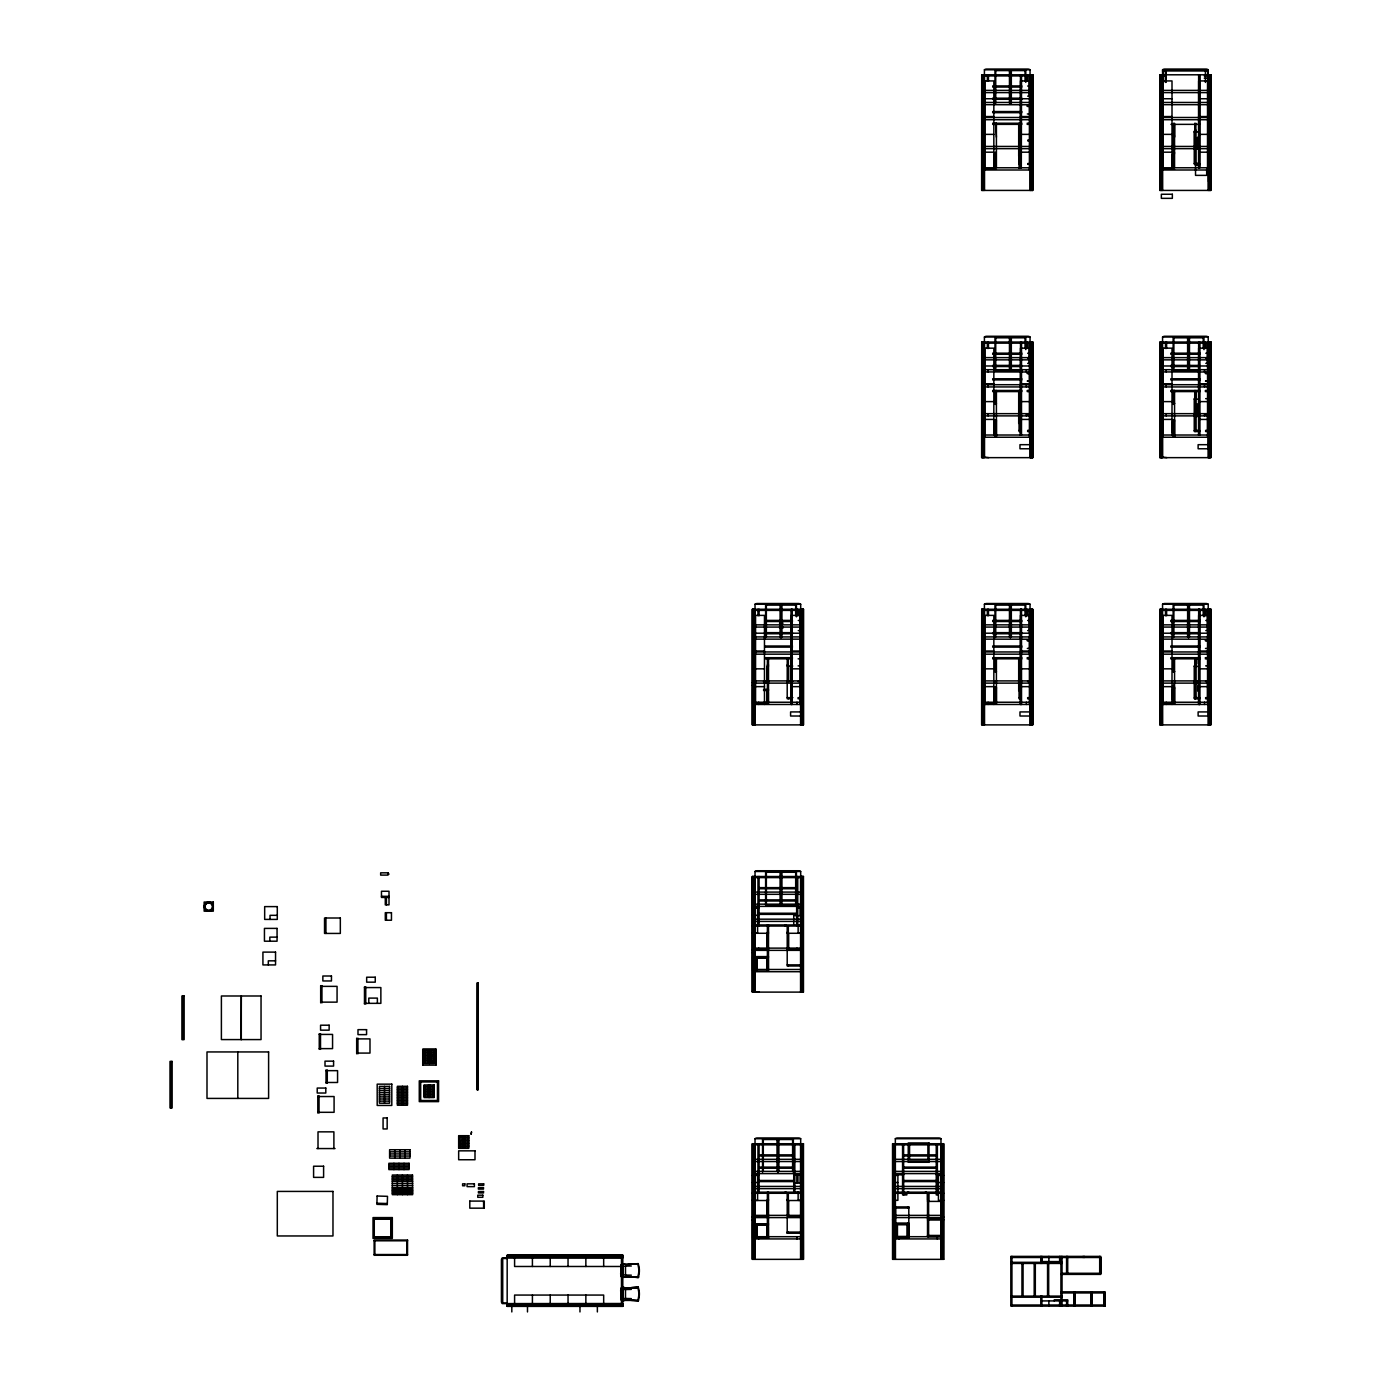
<?xml version="1.0" encoding="UTF-8"?>
<svg xmlns="http://www.w3.org/2000/svg" width="1381" height="1381" viewBox="0 0 1381 1381"><rect width="100%" height="100%" fill="white"/><g stroke="black" fill="none" stroke-linecap="round" stroke-linejoin="round"><path stroke-width="1.5" d="M484.006 1207.84L483.626 1206.718M483.626 1201.643L483.626 1202.523M484.282 1208.168L484.282 1201.09M622.33 1296.897L620.898 1297.795L620.898 1290.147L622.33 1290.821L621.864 1297.795M625.489 1298.468L625.489 1289.008M625.489 1275.043L625.489 1266.135M753.836 969.842L752.714 970.964L752.714 956.601L768.509 956.601M755.562 704.465L755.562 615.391L764.47 615.391L764.47 704.465M801.895 1233.216L787.205 1233.216L787.205 1232.094L801.895 1232.094M788.327 1200.521L787.205 1199.399L787.205 1200.521L800.945 1200.521M788.327 933.28L787.205 932.175L787.205 933.28L800.945 933.28M788.327 666.056L787.205 664.934L787.205 666.056L792.711 666.056M800.013 704.465L800.013 615.391M801.895 877.608L801.895 876.503L801.895 992.11M803 876.503L803 877.608L752.714 877.608M803 610.385L803 609.263M803.103 992.11L803.103 876.503M803.19 1143.727L803.379 1259.351M907.697 1238.187L907.697 1223.065L907.697 1237.083M893.006 1143.727L893.006 1238.187L908.802 1238.187L908.802 1223.065L893.006 1223.065M893.006 1206.925L908.802 1206.925L908.802 1208.03L893.006 1208.03M940.254 1236.565L927.514 1236.565L927.514 1235.443L941.238 1235.443M928.619 1235.443L928.619 1236.565L928.619 1193.288L928.619 1200.296L927.514 1200.296L927.514 1193.288L927.514 1236.565M941.721 1259.351L941.721 1143.727L941.79 1259.351M982.081 702.618L982.081 703.723L996.409 703.723L996.409 687.03L995.304 687.03L995.304 703.723L995.304 686.996M982.081 435.378L983.203 436.5L983.203 435.378M984.929 704.465L984.929 615.391L993.837 615.391L993.837 704.465M984.929 437.242L984.929 348.167L993.837 348.167L993.837 435.257M984.929 170.001L984.929 80.927L993.837 80.927L993.837 168.033M995.304 419.807L995.304 436.5L995.304 419.755L996.409 419.807L996.409 436.5L996.409 390.478M995.304 404.391L996.409 403.287L995.304 404.391L995.304 390.478M996.409 124.359L996.409 123.237L996.409 167.222M1011.928 1297.208L1011.928 1296.103M1020.49 435.257L1020.49 348.167L1030.796 348.202M1020.49 168.033L1020.49 80.927L1029.397 80.927L1029.397 170.001M1029.397 704.465L1029.397 615.391M1029.397 437.242L1029.397 348.167M1032.574 74.798L1032.47 190.423L1032.746 74.798M1032.384 640.352L1032.384 639.23M1032.384 610.385L1032.384 609.263L1032.436 724.887L1032.608 609.263L1032.47 724.887M1032.574 342.039L1032.47 457.646L1032.384 342.039M1032.384 164.287L1032.384 124.359M1032.384 105.888L1032.384 104.766M1032.384 75.92L1032.384 74.798L1032.384 190.423M1066.581 1273.282L1066.581 1256.382M1067.703 1273.282L1067.703 1256.382M1074.125 1305.01L1074.125 1292.944M1075.229 1305.01L1075.229 1292.944M1090.766 1305.01L1090.766 1292.944M1091.888 1305.01L1091.888 1292.944M1099.69 1273.282L1099.69 1256.382M1104.075 1292.944L1104.075 1306.115L1104.075 1291.839M1060.919 1274.387L1100.812 1274.387L1100.812 1256.382L1010.823 1256.382L1010.823 1306.115L1105.197 1306.115L1105.197 1292.944L1060.919 1292.944M1173.453 684.89L1173.453 703.723L1173.453 687.03L1174.558 687.03L1174.558 703.723L1160.247 703.723L1160.247 702.618M1161.352 435.378L1160.247 436.5L1160.247 435.378M1160.247 153.688L1161.352 152.566M1160.247 137.168L1160.247 124.359M1163.095 704.465L1163.095 615.391L1172.003 615.391L1172.003 704.465M1163.095 437.242L1163.095 348.167L1172.003 348.167L1172.003 435.257M1163.095 170.001L1163.095 80.927L1172.003 80.927L1172.003 168.033M1173.453 419.807L1173.453 436.5L1173.453 419.755L1174.558 419.807L1174.558 436.5L1174.558 390.478L1174.558 391.583M1173.453 404.391L1174.558 403.287L1173.453 404.391L1173.453 390.478L1173.453 391.583M1174.558 124.359L1174.558 137.168L1173.453 137.168M1199.726 698.751L1194.738 698.751L1194.738 697.647L1199.726 697.647M1194.755 657.701L1194.738 664.934L1195.86 664.934L1195.86 658.823M1199.726 431.528L1194.738 431.528L1194.738 430.406L1199.726 430.406M1194.755 390.478L1194.738 397.711L1195.86 397.711L1195.86 391.583M1195.86 697.647L1195.86 698.751L1195.877 657.701M1195.86 430.406L1195.86 431.528L1195.877 390.478M1198.639 435.257L1198.639 348.167L1208.962 348.202M1198.639 168.033L1198.639 80.927L1208.22 80.927L1208.22 170.001M1199.347 168.033L1199.347 80.927M1207.546 704.465L1207.546 615.391M1207.546 437.242L1207.546 348.167M1207.529 170.001L1207.529 80.927M1209.428 343.144L1209.428 342.039L1209.428 457.646M1210.602 457.646L1210.723 342.039M1210.602 190.423L1210.723 74.798M1210.602 724.887L1210.723 609.263M1210.533 342.039L1210.533 343.144L1160.247 343.144M1210.533 164.719L1210.533 163.597M1210.533 105.888L1210.533 104.766M1210.533 75.92L1210.533 74.798M627.147 1276.372A68.36 18.885 3.4 0 0 632.36 1277.08L638.333 1277.425L639.006 1274.577A21.716 21.716 0 0 0 639.006 1266.601L638.108 1263.615L627.164 1264.668A68.36 18.902 -3.4 0 1 632.36 1264.098L638.333 1263.77L638.246 1266.032A18.177 17.763 -90 0 1 638.246 1275.146L638.108 1277.563L627.164 1276.51M620.794 1266.601L620.984 1264.633L622.779 1264.098L627.785 1264.806M620.794 1290.009L620.984 1288.041L622.779 1287.506L627.785 1288.214M627.785 1276.372L622.779 1277.08L620.984 1276.545L620.794 1274.577M627.785 1299.78L622.779 1300.505L620.984 1299.97L620.794 1297.985M430.509 1053.358C428.231 1054.29 428.093 1051.165 430.509 1051.58M430.475 1054.652L428.3 1054.652L428.852 1056.724M430.509 1058.088L428.3 1058.174L430.475 1057.794M430.509 1059.659L428.3 1059.745L430.527 1059.745L429.957 1057.622L430.337 1059.883M462.721 1137.806L463.17 1136.114L462.79 1138.445L464.827 1138.255L462.618 1138.168M462.618 1141.12L464.827 1141.414L462.6 1141.414M462.6 1139.653L464.827 1139.463L462.652 1139.826M462.618 1145.867L462.79 1147.904L462.79 1145.591L464.827 1146.144L462.6 1146.144M462.6 1144.383L463.17 1142.432L462.652 1144.573L464.655 1144.745L464.655 1142.432L464.827 1144.469L462.652 1144.573M621.45 1297.795L621.45 1290.147M621.45 1274.439L621.45 1266.791M621.864 1274.439L622.02 1266.791L620.898 1266.791L620.898 1274.439L622.33 1273.765L620.57 1273.765M430.475 1055.015L428.473 1054.463L428.559 1056.776M430.475 1056.603C426.867 1058.692 431.96 1053.185 430.337 1056.724M430.147 1063.094L429.957 1060.781L430.251 1063.077M428.162 1088.573L428.162 1090.835L430.199 1090.662L427.972 1090.662L428.438 1088.539M462.652 1142.622L464.827 1142.985L462.6 1142.985M754.647 696.059L754.647 697.112M984.014 167.187L984.014 168.223M754.527 963.437L755.355 964.525L755.027 963.282M430.406 1051.942L428.3 1051.493L428.662 1053.617M430.406 1061.402L428.3 1060.953L430.509 1061.04M430.406 1062.99L428.3 1062.541L430.527 1062.541M428.162 1085.414L428.524 1087.693L428.438 1085.38M429.646 1085.414L429.646 1087.693L430.095 1085.466M429.646 1088.573L429.646 1090.835L430.009 1088.573M984.014 434.048L984.014 435.084M984.014 701.272L984.014 702.325M638.108 1277.563L637.452 1276.735M627.164 1288.093L638.108 1287.04L639.006 1290.027A21.716 21.716 0 0 1 639.006 1297.985L638.333 1300.833L632.36 1300.488A68.36 18.885 3.4 0 1 627.147 1299.78L638.488 1300.643L637.452 1300.16M428.162 1091.732L428.162 1093.994L428.524 1091.732M429.646 1091.732L430.009 1093.994L430.009 1091.68M755.442 1231.524C753.819 1228.883 756.218 1233.596 755.165 1230.298M638.108 1300.971L638.246 1298.572A18.177 17.763 -90 0 0 638.246 1289.44L638.333 1287.178L632.36 1287.524A68.36 18.902 -3.4 0 0 627.147 1288.214M637.452 1264.444L638.108 1263.615M637.452 1287.852L638.108 1287.04M623.97 1263.805L622.624 1263.96L622.52 1266.032A17.47 5.904 -90 0 0 622.52 1275.146L622.624 1277.235L623.97 1277.373M623.97 1287.23L622.624 1287.368L622.52 1289.44A17.47 5.904 -90 0 0 622.52 1298.572L622.624 1300.643L623.97 1300.781M428.662 1063.094L428.852 1060.781L428.473 1063.094M626.939 1265.22L629.218 1265.082M626.939 1288.628L629.218 1288.49M631.341 1265.997L624.644 1266.135M631.341 1289.405L624.644 1289.543M634.5 1287.783L638.126 1287.765L624.16 1287.765M984.411 74.798L984.411 69.792L1030.053 69.792L1029.933 190.423M1162.56 69.844L1208.22 69.792L1208.082 190.423M995.736 70.586L1009.459 70.586M1011.324 70.586L1025.047 70.586M1162.56 70.949L1208.22 70.949M981.632 74.798L1032.85 74.798L1032.85 190.423L981.632 190.423L981.718 74.798M983.203 75.92L1031.262 75.92M1161.352 75.92L1166.185 75.92M1204.267 75.92L1209.428 75.92M1207.943 77.112L1208.996 77.112M1207.943 77.353L1208.996 77.353M1204.267 78.199L1207.943 78.199L1207.943 75.92M1026.066 80.978L1030.796 80.978M992.628 85.933L1021.836 85.933M1027.637 86.036L1030.796 86.036M992.628 87.055L1021.836 87.055M1030.122 90.386L984.342 90.386L984.342 92.613L1030.122 92.613M1208.289 90.386L1162.491 90.386L1162.491 92.613L1208.289 92.613M1027.637 96.135L1030.796 96.135M992.628 98.189L1021.836 98.189M984.929 98.742L993.837 98.742M1020.49 98.742L1029.397 98.742M1163.095 98.742L1172.003 98.742M1198.639 98.742L1208.22 98.742M992.628 99.294L1021.836 99.294M1030.122 102.453L984.342 102.453L984.342 104.68L1031.262 104.766M1208.289 102.453L1162.491 102.453L1162.491 104.68L1208.289 104.68M1027.136 105.888L1031.262 105.888M1027.326 106.423L1030.692 106.423M992.628 111.55L1021.836 111.55M992.628 112.655L1021.836 112.655M1027.326 113.967L1030.692 113.967M984.929 116.556L993.837 116.556M1020.49 116.556L1029.397 116.556M1163.095 116.556L1172.003 116.556M1198.639 116.556L1208.22 116.556M1030.122 117.489L984.342 117.489L984.342 119.715L1030.122 119.715M1208.289 117.489L1162.491 117.489L1162.491 119.715L1208.289 119.715M992.628 123.237L1021.836 123.237M1027.136 123.237L1031.262 123.237M992.628 124.359L1021.836 124.359M1027.136 124.359L1031.262 124.359M1170.933 124.359L1199.865 124.359M1018.695 125.585L1019.938 125.585M1194.738 130.107L1195.86 130.107M1194.738 131.212L1195.86 131.23M1194.151 131.955L1199.191 131.955M984.929 134.371L993.837 134.371M1020.49 134.371L1029.397 134.371M1163.095 134.371L1172.003 134.371M1198.639 134.371L1208.22 134.371M1173.453 136.046L1174.558 136.046M996.409 137.168L995.666 124.359M1018.695 139.774L1019.938 139.774M1027.688 140.137L1031.642 140.137M1027.688 140.879L1031.642 140.879M1018.695 141.259L1019.938 141.259M1030.122 146.438L984.342 146.438L984.342 148.665L1030.122 148.665M1208.289 146.438L1162.491 146.438L1162.491 148.665L1208.289 148.665M981.632 148.112L983.479 148.112M1159.781 148.112L1161.628 148.112M1194.738 149.027L1199.726 149.027M1194.254 149.217L1199.519 149.217M981.632 150.892L983.565 150.892M1159.781 150.892L1161.732 150.892M984.929 152.186L993.837 152.186M1020.49 152.186L1029.397 152.186M1163.095 152.186L1172.003 152.186M1198.639 152.186L1208.22 152.186M1174.558 152.566L1173.453 152.566L1173.453 167.17L1173.453 123.237M1173.453 153.688L1174.558 153.688M1018.695 155.449L1019.938 155.449M1194.254 163.424L1199.519 163.424M1027.688 163.545L1031.642 163.545M1194.738 163.597L1199.726 163.597M1019.057 164.287L1019.799 124.359M1027.688 164.287L1031.642 164.287M1199.726 164.719L1194.738 164.719L1194.755 123.237M1199.26 165.357L1195.532 165.357L1195.532 175.37L1206.683 175.37L1206.683 169.362M1030.122 167.774L984.342 167.774L984.342 170.001L1030.122 170.001M1208.289 167.774L1162.491 167.774L1162.491 170.001L1208.289 170.001M982.081 169.259L996.409 169.259M1174.558 169.259L1160.247 169.259L1160.247 74.798L1160.144 190.423M1030.882 181.688L1030.399 74.798M984.411 342.039L984.411 337.016L1030.053 337.016L1029.933 457.646M1162.681 457.646L1162.56 337.016L1208.22 337.016L1208.082 457.646M995.736 337.81L1009.459 337.81M1011.324 337.81L1025.047 337.81M1173.885 337.81L1187.625 337.81M1189.473 337.81L1203.214 337.81M981.632 342.039L1032.85 342.039L1032.85 457.646L981.632 457.646L981.718 342.039M982.081 343.144L1032.384 343.144M992.628 353.173L1021.836 353.173M1027.637 353.26L1030.796 353.26M1170.777 353.173L1200.003 353.173M1205.803 353.26L1208.962 353.26M992.628 354.278L1021.836 354.278M1170.777 354.278L1200.003 354.278M1030.122 357.627L984.342 357.627L984.342 359.854L1030.122 359.854M1208.289 357.627L1162.491 357.627L1162.491 359.854L1208.289 359.854M1027.637 358.318L1030.796 358.318M1205.803 358.318L1208.962 358.318M1027.637 363.376L1030.796 363.376M1205.803 363.376L1208.962 363.376M992.628 365.413L1021.836 365.413M1170.777 365.413L1200.003 365.413M984.929 365.982L993.837 365.982M1020.49 365.982L1029.397 365.982M1163.095 365.982L1172.003 365.982M1198.639 365.982L1207.546 365.982M992.628 366.535L1021.836 366.535M1170.777 366.535L1200.003 366.535M1030.122 369.694L984.342 369.694L984.342 371.921L1031.262 372.007M1208.289 369.694L1162.491 369.694L1162.491 371.921L1209.428 372.007M1021.992 370.471L1010.581 370.471L1010.581 337.068M1200.141 370.471L1188.73 370.471L1188.73 337.068M1027.136 373.112L1031.262 373.112M1205.285 373.112L1209.428 373.112M1027.326 373.647L1031.055 373.768M1205.475 373.647L1209.221 373.768M992.628 378.774L1021.836 378.774M1170.777 378.774L1200.003 378.774M992.628 379.896L1021.836 379.896M1170.777 379.896L1200.003 379.896M1027.499 380.828L1031.055 380.828M1205.648 380.828L1209.221 380.828M1027.326 381.191L1030.692 381.191M1205.475 381.191L1208.858 381.191M984.929 383.797L993.837 383.797M1020.49 383.797L1029.397 383.797M1163.095 383.797L1172.003 383.797M1198.639 383.797L1207.546 383.797M1030.122 384.712L984.342 384.712L984.342 386.939L1030.122 386.939M1208.289 384.712L1162.491 384.712L1162.491 386.939L1208.289 386.939M992.628 390.478L1021.836 390.478M1027.136 390.478L1031.262 390.478M1170.777 390.478L1200.02 390.478M1205.285 390.478L1209.428 390.478M992.628 391.583L1021.836 391.583M1027.136 391.583L1031.262 391.583M1170.777 391.583L1200.02 391.583M1205.285 391.583L1209.428 391.583M1018.695 392.808L1019.938 392.808M1194.738 398.816L1195.86 398.816M1205.648 398.643L1209.221 398.643M1194.254 399.195L1199.278 399.195M984.929 401.612L993.837 401.612M1020.49 401.612L1029.397 401.612M1163.095 401.612L1172.003 401.612M1198.639 401.612L1207.546 401.612M1018.695 406.998L1019.938 406.998M1018.695 408.483L1019.938 408.483M1030.122 413.661L984.342 413.661L984.342 415.888L1030.122 415.888M1208.289 413.661L1162.491 413.661L1162.491 415.888L1208.289 415.888M1027.568 414.265L1031.262 414.265M1194.738 414.265L1199.726 414.265M1205.544 414.265L1209.428 414.265M1194.254 414.973L1195.497 414.973M981.632 415.336L983.479 415.336M1027.568 415.37L1031.262 415.37M1159.781 415.336L1161.628 415.336M1194.738 415.37L1199.726 415.37M1205.544 415.37L1209.428 415.37M1194.254 416.458L1199.519 416.458M981.632 418.115L983.565 418.115M1159.781 418.115L1161.732 418.115M984.929 419.427L993.837 419.427M1020.49 419.427L1029.397 419.427M1163.095 419.427L1172.003 419.427M1198.639 419.427L1207.546 419.427M995.304 420.912L996.409 420.912M1173.453 420.912L1174.558 420.912M1018.695 422.69L1019.938 422.69M1019.057 430.406L1020.179 430.406M1027.568 430.406L1031.262 430.406M1205.544 430.406L1209.428 430.406M1194.254 430.648L1199.519 430.648M1027.568 431.528L1031.262 431.528M1205.544 431.528L1209.428 431.528M1030.122 435.015L984.342 435.015L984.342 437.242L1030.122 437.242M1208.289 435.015L1162.491 435.015L1162.491 437.242L1208.289 437.242M995.304 435.378L996.409 435.378M1173.453 435.378L1174.558 435.378M1030.951 444.682L1019.972 444.682L1019.972 448.773L1030.951 448.773M1209.1 444.682L1198.121 444.682L1198.121 448.773L1209.1 448.773M981.632 456.904L988.675 457.646M1159.781 456.904L1166.824 457.646M755.027 609.263L755.027 604.257L800.687 604.257L800.687 609.263M984.411 609.263L984.411 604.257L1030.053 604.257L1029.933 724.887M1162.681 724.887L1162.56 604.257L1208.22 604.257L1208.082 724.887M766.351 605.051L780.092 605.051M781.939 605.051L795.68 605.051M995.736 605.051L1009.459 605.051M1011.324 605.051L1025.047 605.051M1173.885 605.051L1187.625 605.051M1189.473 605.051L1203.214 605.051M981.632 609.263L1032.85 609.263L1032.85 724.887L981.632 724.887L981.718 609.263M752.714 610.385L801.895 610.385M983.203 610.385L1031.262 610.385M1161.352 610.385L1209.428 610.385M801.429 615.443L791.106 615.391L791.106 704.465L791.33 609.263M1030.796 615.443L1020.49 615.391L1020.49 704.465L1020.524 609.263M1208.962 615.443L1198.639 615.391L1198.639 704.465L1198.673 609.263M765.333 620.397L792.47 620.397M992.628 620.397L1021.836 620.397M1170.777 620.397L1200.003 620.397M798.27 620.483L801.429 620.483M1027.637 620.483L1030.796 620.483M1205.803 620.483L1208.962 620.483M765.333 621.519L792.47 621.519M992.628 621.519L1021.836 621.519M1170.777 621.519L1200.003 621.519M779.54 621.882L782.906 621.882M779.54 623.452L782.906 623.452M1030.122 624.851L984.342 624.851L984.342 627.078L1030.122 627.078M1208.289 624.851L1162.491 624.851L1162.491 627.078L1208.289 627.078M779.54 626.611L782.906 626.611M779.54 628.182L782.906 628.182M798.27 630.599L801.429 630.599M1027.637 630.599L1030.796 630.599M1205.803 630.599L1208.962 630.599M765.333 632.653L792.47 632.653M992.628 632.653L1021.836 632.653M1170.777 632.653L1200.003 632.653M755.562 633.206L764.47 633.206M791.106 633.206L800.013 633.206M984.929 633.206L993.837 633.206M1020.49 633.206L1029.397 633.206M1163.095 633.206L1172.003 633.206M1198.639 633.206L1207.546 633.206M765.333 633.758L792.47 633.758M992.628 633.758L1021.836 633.758M1170.777 633.758L1200.003 633.758M1030.122 636.917L984.342 636.917L984.342 639.144L1031.262 639.23M1208.289 636.917L1162.491 636.917L1162.491 639.144L1209.428 639.23M752.714 639.23L753.836 639.23M752.714 640.352L753.836 640.352M1027.136 640.352L1031.262 640.352M1205.285 640.352L1209.428 640.352M1027.326 640.888L1030.692 640.888M1205.475 640.888L1208.858 640.888M765.333 646.015L792.47 646.015M992.628 646.015L1021.836 646.015M1170.777 646.015L1200.003 646.015M765.333 647.119L792.47 647.119M992.628 647.119L1021.836 647.119M1170.777 647.119L1200.003 647.119M1027.326 648.431L1030.692 648.431M1205.475 648.431L1208.858 648.431M755.562 651.021L764.47 651.021M791.106 651.021L800.013 651.021M984.929 651.021L993.837 651.021M1020.49 651.021L1029.397 651.021M1163.095 651.021L1172.003 651.021M1198.639 651.021L1207.546 651.021M1030.122 651.953L984.342 651.953L984.342 654.18L1030.122 654.18M1208.289 651.953L1162.491 651.953L1162.491 654.18L1208.289 654.18M752.714 657.701L753.836 657.701M765.333 657.701L792.487 657.701M992.628 657.701L1021.836 657.701M1027.136 657.701L1031.262 657.701M1170.777 657.701L1200.02 657.701M1205.285 657.701L1209.428 657.701M752.714 658.823L753.836 658.823M765.333 658.823L792.487 658.823M798.132 658.823L801.895 658.823M992.628 658.823L1021.836 658.823M1027.136 658.823L1031.262 658.823M1170.777 658.823L1200.003 658.823M1205.285 658.823L1209.428 658.823M1018.695 660.049L1019.938 660.049M767.387 664.934L768.509 664.934M752.714 665.038L753.836 665.038M768.509 666.056L767.111 666.056L767.111 681.489M798.132 665.866L801.688 665.866M1194.738 666.056L1195.86 666.056M1205.648 665.866L1209.221 665.866M1194.254 666.419L1199.278 666.419M755.562 668.836L764.47 668.836M791.106 668.836L800.013 668.836M984.929 668.836L993.837 668.836M1020.49 668.836L1029.397 668.836M1163.095 668.836L1172.003 668.836M1198.639 668.836L1207.546 668.836M1018.695 674.239L1019.938 674.239M1018.695 675.723L1019.938 675.723M1030.122 680.902L984.342 680.902L984.342 683.129L1030.122 683.129M1208.289 680.902L1162.491 680.902L1162.491 683.129L1208.289 683.129M763.52 681.489L768.509 681.489M792.711 681.489L787.205 681.489L787.239 657.701M798.011 681.489L801.895 681.489M1027.568 681.489L1031.262 681.489M1194.738 681.489L1199.726 681.489M1205.544 681.489L1209.428 681.489M752.248 682.577L754.112 682.577M981.632 682.577L983.479 682.577M1159.781 682.577L1161.628 682.577M1194.254 683.681L1199.519 683.681M752.248 685.356L754.199 685.356M981.632 685.356L983.565 685.356M1159.781 685.356L1161.732 685.356M755.562 686.65L764.47 686.65M791.106 686.65L800.013 686.65M984.929 686.65L993.837 686.65M1020.49 686.65L1029.397 686.65M1163.095 686.65L1172.003 686.65M1198.639 686.65L1207.546 686.65M995.304 688.152L996.409 688.152M1173.453 688.152L1174.558 688.152M753.836 689.378L752.714 689.378L752.714 703.723L768.509 703.723L768.509 657.701M763.52 689.378L768.509 689.378M1018.695 689.913L1019.938 689.913M763.779 690.137L767.387 690.137M752.714 690.483L753.836 690.483M763.52 690.483L768.509 690.483M787.205 697.647L792.867 697.647M798.011 697.647L801.895 697.647M1019.057 697.647L1020.179 697.647M1027.568 697.647L1031.262 697.647M1205.544 697.647L1209.428 697.647M1194.254 697.888L1199.519 697.888M792.211 698.751L787.205 698.751L787.205 682.611M798.011 698.751L801.895 698.751M1027.568 698.751L1031.262 698.751M1205.544 698.751L1209.428 698.751M1030.122 702.239L984.342 702.239L984.342 704.465L1030.122 704.465M1208.289 702.239L1162.491 702.239L1162.491 704.465L1208.289 704.465M752.714 702.618L753.836 702.618M763.52 702.618L768.509 702.618M995.304 702.618L996.409 702.618M1173.453 702.618L1174.558 702.618M763.779 703.033L767.387 703.033M801.584 711.923L790.588 711.923L790.588 716.014L801.584 716.014M1030.951 711.923L1019.972 711.923L1019.972 716.014L1030.951 716.014M1209.1 711.923L1198.121 711.923L1198.121 716.014L1209.1 716.014M755.027 876.503L755.027 871.48L800.687 871.48L800.687 876.503M766.351 872.274L780.092 872.274M781.939 872.274L795.68 872.274M388.026 874.035L389.079 874.035L388.026 874.259M759.084 887.638L796.647 887.638M759.084 888.743L796.647 888.743M381.467 896.321L389.01 896.321M389.01 897.443L381.467 897.443L381.467 891.263L389.01 891.263L389.01 904.866L385.299 904.866L385.299 897.443M759.084 899.877L796.647 899.877M759.084 900.999L796.647 900.999M752.714 906.471L759.084 906.471M796.647 906.471L801.895 906.471M752.714 907.576L759.084 907.576M796.647 907.576L801.895 907.576M752.248 908.232L757.599 908.232L757.599 933.107L752.248 933.107M796.837 908.111L801.688 908.232M759.084 913.238L796.647 913.238M759.084 914.36L796.647 914.36M752.248 915.292L757.599 915.292M277.288 915.327L270.037 915.327L270.037 919.418M801.153 915.655L793.73 915.655L793.73 924.942M753.836 924.942L801.895 924.942M752.248 926.047L801.895 926.047M752.714 932.261L753.836 932.261M767.387 932.175L768.509 932.175M801.688 933.107L798.132 933.107L798.132 926.047M754.768 933.28L768.509 933.28M277.063 937.129L269.83 937.129L269.83 941.203M753.836 948.73L768.509 948.73M787.205 948.73L801.895 948.73M752.248 949.8L754.112 949.8M753.836 949.835L768.509 949.835M787.205 949.835L801.895 949.835M752.248 952.579L754.199 952.579M767.387 957.361L756.529 957.361L756.529 970.256M752.714 957.723L768.509 957.723M275.544 960.831L268.311 960.831L268.311 964.922M787.205 964.87L801.895 964.87M801.895 965.992L787.205 965.992L787.205 926.047M752.714 969.842L768.509 969.842M320.685 986.362L337.068 986.362L337.068 1002.14L320.685 1002.14M364.48 987.57L380.863 987.57L380.863 1003.348L364.48 1003.348M752.248 991.368L759.308 992.11M319.253 1034.421L332.562 1034.421L332.562 1048.628L319.253 1048.628M356.678 1038.892L369.987 1038.892L369.987 1053.082L356.678 1053.082M424.347 1052.46L434.463 1052.46M430.475 1053.064L428.559 1053.617M424.347 1054.048L434.463 1054.048M424.347 1055.619L434.463 1055.619M424.347 1057.19L434.463 1057.19M424.347 1058.778L434.463 1058.778M424.347 1060.349L434.463 1060.349M424.347 1061.937L434.463 1061.937M326.02 1070.655L337.568 1070.655L337.568 1082.48L326.02 1082.48M424.019 1086.519L434.135 1086.519M397.365 1087.883L407.481 1087.883M424.019 1088.107L434.135 1088.107M379.412 1088.487L389.58 1088.487M397.365 1089.454L407.481 1089.454M424.019 1089.678L434.135 1089.678M379.412 1090.576L389.58 1090.576M397.365 1091.042L407.481 1091.042M424.019 1091.266L434.135 1091.266M379.412 1092.682L389.58 1092.682M397.365 1092.613L407.481 1092.613M424.019 1092.837L434.135 1092.837M397.365 1094.184L407.481 1094.184M424.019 1094.408L434.135 1094.408M379.412 1094.788L389.58 1094.788M397.365 1095.772L407.481 1095.772M424.019 1095.996L434.135 1095.996M317.803 1096.531L334.081 1096.531L334.081 1112.309L317.803 1112.309M379.412 1096.894L389.58 1096.894M397.365 1097.343L407.481 1097.343M379.412 1099L389.58 1099M397.365 1098.931L407.481 1098.931M397.365 1100.502L407.481 1100.502M379.412 1101.106L389.58 1101.106M397.365 1102.073L407.481 1102.073M397.365 1103.661L407.481 1103.661M462.6 1136.304L464.827 1136.667L462.6 1136.667M458.665 1137.271L468.78 1137.271M755.027 1143.727L755.027 1138.721L800.687 1138.721L800.687 1143.727M895.458 1259.351L895.337 1138.721L940.979 1138.721L940.858 1259.351M458.665 1138.859L468.78 1138.859M763.296 1139.515L777.02 1139.515M778.884 1139.515L792.608 1139.515M458.665 1140.43L468.78 1140.43M458.665 1142.018L468.78 1142.018M458.665 1143.589L468.78 1143.589M752.714 1144.849L801.895 1144.849M893.006 1144.849L894.128 1144.849M894.767 1144.849L940.582 1144.849M942.187 1144.849L943.309 1144.849M458.665 1145.177L468.78 1145.177M458.665 1146.748L468.78 1146.748M462.6 1147.352L464.655 1147.904L464.655 1145.591L464.793 1147.715L462.721 1147.801M316.853 1148.56L335.048 1148.56M389.615 1151.84L409.95 1151.84M389.615 1153.929L409.95 1153.929M759.084 1154.861L793.73 1154.861M903.588 1154.861L936.249 1154.861M389.615 1156.035L409.95 1156.035M759.084 1155.983L793.73 1155.983M903.588 1155.983L936.249 1155.983M895.268 1159.315L941.048 1159.315L941.048 1161.542L895.268 1161.542M909.337 1161.162L927.894 1161.162M388.855 1164.873L409.087 1164.873M388.855 1166.444L409.087 1166.444M759.084 1167.118L793.73 1167.118M903.588 1167.118L936.249 1167.118M388.855 1168.015L409.087 1168.015M759.084 1168.222L793.73 1168.222M903.588 1168.222L936.249 1168.222M895.268 1171.381L941.048 1171.381L941.048 1173.608L895.268 1173.608M752.714 1173.695L759.084 1173.695M793.73 1173.695L801.895 1173.695M893.006 1173.695L894.128 1173.695M894.767 1173.695L903.675 1173.695M936.249 1173.695L940.582 1173.695M942.187 1173.695L943.309 1173.695M752.714 1174.817L759.084 1174.817M793.73 1174.817L801.895 1174.817M893.006 1174.817L894.128 1174.817M894.767 1174.817L903.675 1174.817M936.249 1174.817L940.582 1174.817M942.187 1174.817L943.309 1174.817M752.248 1175.455L757.599 1175.455L757.599 1200.331L752.248 1200.331M894.336 1175.455L897.892 1175.455L897.892 1200.331L894.336 1200.331M943.758 1175.455L938.424 1175.455L938.424 1200.331L943.758 1200.331M392.308 1176.595L412.522 1176.595M392.308 1178.183L412.522 1178.183M392.308 1179.754L412.522 1179.754M759.084 1180.479L793.73 1180.479M903.588 1180.479L936.249 1180.479M392.308 1181.342L412.643 1181.342M759.084 1181.584L793.73 1181.584M903.588 1181.584L936.249 1181.584M752.248 1182.516L757.599 1182.516M894.336 1182.516L897.892 1182.516M938.424 1182.516L943.758 1182.516M793.73 1182.896L801.153 1182.896M392.308 1183.448L412.643 1183.448M392.308 1185.554L412.643 1185.554M895.268 1186.417L941.048 1186.417L941.048 1188.644L895.268 1188.644M392.308 1187.643L412.643 1187.643M392.308 1189.058L412.643 1189.058M392.308 1190.457L412.643 1190.457M392.308 1191.855L412.643 1191.855M753.836 1192.166L801.895 1192.166M894.767 1192.166L902.57 1192.166M903.588 1192.166L940.582 1192.166M942.187 1192.166L943.309 1192.166M392.308 1193.253L412.643 1193.253M752.248 1193.288L801.895 1193.288M894.336 1193.288L943.758 1193.288M903.675 1193.84L906.834 1193.84L906.834 1194.945L902.57 1194.945L902.57 1143.727M767.387 1199.399L768.509 1199.399M801.688 1200.331L798.132 1200.331L798.132 1192.045M754.768 1200.521L768.509 1200.521M927.514 1201.401L941.238 1201.401M895.268 1215.366L941.048 1215.366L941.048 1217.593L895.268 1217.593M753.836 1215.953L768.509 1215.953M801.895 1215.953L787.205 1215.953L787.205 1193.288M752.248 1217.041L754.112 1217.041M941.911 1217.041L943.758 1217.041M927.514 1217.869L940.254 1217.869M927.514 1218.974L941.1 1218.974M752.248 1219.82L754.199 1219.82M892.54 1219.82L894.491 1219.82M941.911 1219.82L943.758 1219.82M927.514 1220.01L941.238 1220.01M768.509 1223.842L752.714 1223.842L752.714 1238.187L768.509 1238.187L768.509 1192.166M893.006 1224.17L908.802 1224.17M767.387 1224.602L756.529 1224.602L756.529 1237.497L767.387 1237.497M752.714 1224.947L768.509 1224.947M894.128 1227.053L897.339 1227.053M942.187 1235.443L943.309 1235.443M942.187 1236.565L943.309 1236.565M895.268 1236.703L941.048 1236.703L941.048 1238.93L895.268 1238.93M752.714 1237.083L768.509 1237.083M893.006 1237.083L908.802 1237.083M374.13 1240.794L407.533 1240.794M374.13 1254.535L407.533 1254.535M507.172 1255.899L621.485 1255.899L621.485 1305.632M507.172 1256.089L622.796 1256.089M507.172 1256.745L622.796 1256.745M507.172 1257.383L622.796 1257.383M1010.823 1257.504L1100.812 1257.504L1100.812 1273.282L1062.041 1273.282M622.796 1258.039L502.166 1257.953A3.711 3.711 0 0 0 501.424 1260.18L501.424 1301.368A3.711 3.711 0 0 0 502.166 1303.595L622.796 1303.509M507 1258.505L502.719 1258.505L502.719 1303.043L507 1303.043M943.758 1259.351L892.54 1259.351L892.54 1143.727L943.758 1143.727L943.672 1259.351M1041.895 1261.578L1059.624 1261.578L1059.624 1256.382M1010.823 1262.32L1062.041 1262.32M1010.823 1263.442L1062.041 1263.442M624.16 1264.185L638.126 1264.185M621.485 1266.481L514.595 1266.481L514.595 1257.573M624.644 1275.043L631.341 1275.181M620.57 1290.821L622.33 1290.821M1060.919 1291.839L1105.197 1291.839L1105.197 1306.115M1062.041 1296.103L1010.823 1296.103L1010.823 1297.208L1062.041 1297.208M624.644 1298.451L631.341 1298.606M624.16 1300.419L638.126 1300.419M1041.895 1300.919L1067.703 1300.919M507.172 1303.975L621.485 1303.975M507.172 1304.147L622.796 1304.147M507.172 1304.803L622.796 1304.803M1010.823 1305.01L1105.197 1305.01M507.172 1305.459L622.796 1305.459M507.172 1306.012L622.796 1306.012M507.172 1306.098L622.796 1306.098M376.927 1203.231L387.319 1203.524M626.939 1299.383L629.218 1299.521M637.694 1276.493L638.799 1277.045M621.864 1266.791L622.123 1267.689M1210.067 74.798L1210.067 190.423M1210.067 342.039L1210.067 457.646M1210.067 609.263L1210.067 724.887M1209.428 74.798L1209.428 190.423M1209.428 609.263L1209.428 724.887M1208.634 74.798L1208.772 190.423M1208.772 457.646L1208.651 342.039L1208.496 448.929M1208.772 724.887L1208.686 609.263L1208.496 716.152M1208.427 74.798L1208.565 181.688M1207.754 373.888L1207.754 381.191M1207.754 641.112L1207.754 648.431M1207.65 69.844L1207.65 82.428M1207.564 416.458L1207.564 430.648M1207.564 683.681L1207.564 697.888M1207.374 343.144L1207.374 358.318M1207.374 360.009L1207.374 363.376M1207.374 610.385L1207.374 630.599M1205.803 343.144L1205.803 348.202M1205.803 610.385L1205.803 615.443M1205.423 69.844L1205.423 82.428M1205.285 342.039L1205.285 348.495M1205.285 609.263L1205.285 615.736M1204.525 369.694L1204.525 371.921M1204.525 384.712L1204.525 386.939M1204.525 413.661L1204.525 415.888M1204.525 702.239L1204.525 704.465M1204.163 342.039L1204.163 348.495M1204.163 609.263L1204.163 615.736M1203.956 337.068L1203.956 349.6M1203.956 616.824L1203.956 604.308L1188.73 604.308L1188.73 637.711M1203.214 337.068L1203.214 348.444M1203.214 604.308L1203.214 615.684M1199.675 167.895L1199.675 74.798L1199.468 167.895M1199.675 342.039L1199.675 435.119M1199.675 704.465L1199.675 609.263L1199.45 704.465M1199.468 342.039L1199.45 435.119M1199.295 74.798L1199.312 167.895M1199.295 342.039L1199.312 435.119M1199.295 609.263L1199.312 704.465M1198.846 74.798L1198.846 167.895M1198.984 342.039L1198.984 435.119M1198.984 609.263L1198.984 704.465M1198.535 69.844L1184.812 69.844M1198.639 74.798L1198.673 167.895M1198.639 342.039L1198.673 435.119M1197.707 685.805L1197.707 691.052M1197.5 137.254L1197.5 147.732M1197.5 409.725L1197.5 414.973M1197.137 403.735L1197.137 408.707M1196.706 658.823L1196.706 663.778M1195.877 123.237L1195.86 164.719M1195.411 131.212L1195.411 147.732M1195.497 148.475L1195.497 164.166M1195.497 398.453L1195.497 431.39M1195.497 665.677L1195.497 682.197M1195.497 682.939L1195.497 698.631M1194.738 391.583L1194.738 431.528M1194.738 658.823L1194.738 698.751M1194.254 148.475L1194.254 164.166M1194.254 398.453L1194.254 431.39M1194.254 665.677L1194.254 682.197M1194.254 682.939L1194.254 698.631M1194.151 131.212L1194.151 147.732M1189.473 337.068L1189.473 370.471M1189.473 604.308L1189.473 636.969M1188.368 337.068L1188.368 370.471L1173.142 370.471L1173.142 337.068M1188.368 637.711L1188.368 604.308L1173.142 604.308L1173.142 637.711M1187.625 337.068L1187.625 370.471M1187.625 604.308L1187.625 636.969M1182.947 69.844L1169.224 69.844M1174.558 123.237L1174.558 167.17M1174.558 657.701L1174.558 703.723M1173.885 337.068L1173.885 370.471M1173.885 604.308L1173.885 636.969M1173.453 657.701L1173.453 672.34M1173.108 420.722L1173.108 433.617M1173.108 687.945L1173.108 700.84M1172.745 153.861L1172.745 166.756M1172.504 421.326L1172.504 433.013M1172.504 688.549L1172.504 700.236M1172.141 154.465L1172.141 166.152M1166.6 342.039L1166.6 348.495M1166.6 609.263L1166.6 615.736M1166.185 69.792L1166.185 82.377M1166.255 369.694L1166.255 371.921M1166.255 384.712L1166.255 386.939M1166.255 413.661L1166.255 415.888M1166.255 702.239L1166.255 704.465M1165.495 342.039L1165.495 348.495M1165.495 609.263L1165.495 615.736M1165.34 69.844L1165.34 82.428M1163.113 69.844L1163.113 82.428M1162.681 190.423L1162.56 69.792A3.711 3.711 0 0 1 1164.787 69.05L1205.993 69.05A3.711 3.711 0 0 1 1208.22 69.792M1162.008 74.798L1162.008 190.423M1162.008 342.039L1162.008 457.646M1162.008 609.263L1162.008 724.887M1161.818 74.798L1161.784 190.423M1161.818 342.039L1161.784 457.646M1161.818 609.263L1161.784 724.887M1161.352 74.798L1161.352 190.423M1161.352 342.039L1161.352 457.646M1161.352 609.263L1161.352 724.887M1160.713 74.798L1160.713 190.423M1160.713 342.039L1160.713 457.646M1160.713 609.263L1160.713 724.887M1160.247 436.5L1160.247 342.039L1160.057 457.646M1160.247 703.723L1160.247 609.263L1160.057 724.887M1091.888 1291.839L1091.888 1306.115M1090.766 1291.839L1090.766 1306.115M1084.258 1256.382L1084.258 1257.504M1083.136 1256.382L1083.136 1257.504M1075.229 1291.839L1075.229 1306.115M1074.125 1291.839L1074.125 1306.115M1067.703 1306.115L1067.703 1299.814L1054.255 1299.814L1054.255 1300.919M1066.581 1300.919L1066.581 1306.115M1062.041 1256.382L1062.041 1306.115M1060.919 1256.382L1060.919 1306.115M1059.624 1300.919L1059.624 1306.115M1048.87 1256.382L1048.87 1261.578M1048.68 1263.442L1048.68 1296.103M1048.87 1300.919L1048.87 1306.115M1047.558 1263.442L1047.558 1296.103M1041.999 1262.32L1041.895 1256.382L1041.895 1263.442M1041.895 1296.103L1041.895 1306.115M1040.894 1257.504L1040.894 1262.32M1040.791 1256.382L1040.791 1263.442M1040.791 1296.103L1040.791 1306.115M1035.318 1263.442L1035.318 1296.103M1034.196 1263.442L1034.196 1296.103M1032.746 342.039L1032.746 457.646M1031.918 74.798L1031.918 190.423M1031.918 342.039L1031.918 457.646M1031.918 609.263L1031.918 724.887M1031.262 74.798L1031.262 190.423M1031.262 342.039L1031.262 457.646M1031.262 609.263L1031.262 724.887M1030.485 74.798L1030.623 190.423M1030.485 342.039L1030.623 457.646M1030.623 609.263L1030.623 724.887M1030.433 342.039L1030.381 448.929M1030.347 609.263L1030.399 716.152M1029.605 106.648L1029.605 113.967M1029.605 373.888L1029.605 381.191M1029.605 641.112L1029.605 648.431M1029.225 75.92L1029.225 96.135M1029.225 343.144L1029.225 358.318M1029.225 360.009L1029.225 363.376M1029.225 610.385L1029.225 630.599M1027.637 75.92L1027.637 80.978M1027.637 343.144L1027.637 348.202M1027.637 610.385L1027.637 615.443M1027.136 74.798L1027.136 81.272M1027.136 342.039L1027.136 348.495M1027.136 609.263L1027.136 615.736M1026.359 369.694L1026.359 371.921M1026.359 384.712L1026.359 386.939M1026.359 413.661L1026.359 415.888M1026.359 702.239L1026.359 704.465M1026.014 74.798L1026.014 81.272M1026.014 342.039L1026.014 348.495M1026.014 609.263L1026.014 615.736M1025.79 69.844L1025.79 82.359M1025.79 337.068L1025.79 349.6M1025.79 616.824L1025.79 604.308L1010.581 604.308L1010.581 637.711M1025.047 69.844L1025.047 81.22M1025.047 337.068L1025.047 348.444M1025.047 604.308L1025.047 615.684M1023.062 1263.442L1023.062 1296.103M1021.957 1263.442L1021.957 1296.103M1021.526 74.798L1021.301 167.895M1021.526 342.039L1021.491 435.119M1021.491 609.263L1021.526 704.465M1021.146 74.798L1021.146 167.895M1021.146 342.039L1021.146 435.119M1021.146 609.263L1021.146 704.465M1020.697 74.798L1020.835 167.895M1020.835 342.039L1020.68 435.119M1020.68 609.263L1020.697 704.465M1020.524 74.798L1020.49 167.895M1020.524 342.039L1020.49 435.119M1020.179 123.237L1020.179 124.359M1020.179 390.478L1020.179 431.528L1019.057 431.528L1019.057 390.478M1020.179 657.701L1020.179 698.751L1019.057 698.751L1019.057 657.701M1019.938 124.842L1019.938 156.191M1019.938 392.066L1019.938 423.432M1019.938 659.307L1019.938 690.655M1019.799 674.946L1019.799 679.918M1019.057 123.237L1019.057 168.378M1018.695 124.722L1018.695 156.191M1018.695 392.066L1018.695 423.432M1018.695 659.307L1018.695 690.655M1011.928 1256.382L1011.928 1306.115M1011.324 69.844L1011.324 103.247M1011.324 337.068L1011.324 370.471M1011.324 604.308L1011.324 636.969M1010.581 69.844L1010.581 103.247M1010.202 69.844L1010.202 103.247M1010.202 337.068L1010.202 370.471L994.993 370.471L994.993 337.068M1010.202 637.711L1010.202 604.308L994.993 604.308L994.993 637.711M1009.459 69.844L1009.459 103.247M1009.459 337.068L1009.459 370.471M1009.459 604.308L1009.459 636.969M996.409 657.701L996.409 703.723M995.736 69.844L995.736 103.247M995.666 152.152L995.666 167.222M995.736 337.068L995.736 370.471M995.736 604.308L995.736 636.969M995.304 123.237L995.304 124.359M995.304 657.701L995.304 672.34M994.993 69.844L994.993 103.247M994.959 153.861L994.959 166.756M994.959 420.722L994.959 433.617M994.959 687.945L994.959 700.84M994.355 154.465L994.355 166.152M994.355 421.326L994.355 433.013M994.355 688.549L994.355 700.236M988.451 74.798L988.451 81.272M988.451 342.039L988.451 348.495M988.451 609.263L988.451 615.736M988.106 369.694L988.106 371.921M988.106 384.712L988.106 386.939M988.106 413.661L988.106 415.888M988.106 702.239L988.106 704.465M987.346 74.798L987.346 81.272M987.346 342.039L987.346 348.495M987.346 609.263L987.346 615.736M984.532 74.798L984.532 190.423M984.532 342.039L984.532 457.646M984.532 609.263L984.532 724.887M983.859 74.798L983.635 190.423M983.859 342.039L983.635 457.646M983.859 609.263L983.635 724.887M983.203 74.798L983.203 190.423M983.203 342.039L983.203 457.646M983.203 609.263L983.203 724.887M982.823 150.011L982.823 169.259M982.547 74.798L982.547 190.423M982.547 342.039L982.547 457.646M982.547 609.263L982.547 724.887M982.184 148.112L982.184 150.892M982.184 415.336L982.184 418.115M982.184 682.577L982.184 685.356M982.081 74.798L981.995 190.423M982.029 342.039L981.995 457.646M982.081 609.263L981.995 724.887M943.206 1217.041L943.206 1219.82M942.843 1143.727L942.843 1259.351M942.187 1143.727L942.187 1259.351M941.531 1143.727L941.531 1259.351M937.371 1143.727L937.371 1194.945L936.249 1194.945L936.249 1143.727M937.285 1236.703L937.285 1238.93M927.894 1159.022L927.894 1144.089L909.337 1144.089L909.337 1159.022M926.409 1192.166L926.409 1193.288M925.305 1192.166L925.305 1193.288M909.475 1144.228L909.475 1158.918M908.802 1192.166L908.802 1193.288M908.802 1206.925L908.802 1238.187M908.594 1227.053L908.594 1237.083M907.697 1192.166L907.697 1193.288M903.588 1143.727L903.675 1194.945M899.031 1236.703L899.031 1238.93M896.839 1224.17L896.839 1237.083M895.63 1208.03L895.63 1223.065M894.767 1143.727L894.767 1259.351M894.595 1143.727L894.56 1259.351M894.128 1143.727L894.128 1259.351M893.472 1143.727L893.472 1259.351M892.782 1143.727L892.834 1259.351M803.379 609.263L803.379 724.887M802.534 609.263L802.534 724.887M802.534 876.503L802.534 992.11M802.534 1143.727L802.534 1259.351M801.895 609.263L801.895 724.887M801.895 1143.727L801.895 1259.351M801.239 724.887L801.239 609.263L801.153 716.152M801.239 876.503L801.239 992.11M801.239 1143.727L801.239 1259.351M800.566 609.263L800.566 724.887M800.566 876.503L800.566 992.11M800.566 1143.727L800.566 1259.351M800.238 641.112L800.238 648.431M800.238 908.353L800.238 915.655M800.238 1175.576L800.238 1182.896M799.841 610.385L799.841 630.599M798.27 610.385L798.27 615.443M797.752 609.263L797.752 615.736M797.752 876.503L797.752 926.047M797.959 1182.896L797.959 1175.352L796.837 1175.352L796.837 1182.896M796.992 702.239L796.992 704.465M796.992 904.158L796.992 906.385M796.992 919.176L796.992 921.403M796.992 948.126L796.992 950.352M797.061 1192.166L797.061 1193.288M796.992 1236.703L796.992 1238.93M796.647 609.263L796.647 615.736M796.647 876.503L796.647 926.047M796.423 616.824L796.423 604.308L781.197 604.308L781.197 637.711M796.423 871.532L796.423 904.935L781.197 904.935L781.197 871.532M795.68 604.308L795.68 615.684M795.68 871.532L795.68 904.935M794.835 1143.727L794.835 1193.288M793.73 1143.727L793.73 1193.288M793.35 1138.773L793.35 1172.176M792.608 1138.773L792.608 1171.433M792.142 609.263L792.107 704.465M791.762 609.263L791.779 704.465M791.451 609.263L791.468 704.465M788.603 666.056L788.603 681.489M788.603 933.28L788.603 948.73M788.603 1200.521L788.603 1215.953M788.344 657.701L788.327 680.626M788.327 697.647L788.327 698.751M788.327 926.047L788.327 949.835M788.327 964.87L788.327 965.992M788.327 1193.288L788.327 1215.09M788.327 1232.094L788.327 1233.216M787.205 1217.075L787.205 1233.216M786.117 924.942L786.117 926.047M786.117 1192.166L786.117 1193.288M785.012 924.942L785.012 926.047M785.012 1192.166L785.012 1193.288M781.939 604.308L781.939 636.969M781.939 871.532L781.939 904.935M780.835 637.711L780.835 604.308L765.609 604.308L765.609 637.711M780.835 871.532L780.835 904.935L765.609 904.935L765.609 871.532M780.092 604.308L780.092 636.969M780.092 871.532L780.092 904.935M778.884 1138.773L778.884 1171.433M778.142 1138.773L778.142 1172.176M777.762 1138.773L777.762 1172.176M777.02 1138.773L777.02 1171.433M768.509 924.942L768.509 970.964M768.302 692.589L768.302 702.618M768.302 959.83L768.302 969.842M768.302 1227.053L768.302 1237.083M767.387 657.701L767.387 703.723M767.387 924.942L767.387 970.964M767.387 1192.166L767.387 1238.187M767.111 933.28L767.111 948.73M767.111 1200.521L767.111 1215.953M766.783 690.742L766.783 702.428M766.783 969.652L766.783 957.965L757.151 957.965L757.151 969.652M766.783 1236.893L766.783 1225.206L757.151 1225.206L757.151 1236.893M766.351 604.308L766.351 636.969M766.351 871.532L766.351 904.935M763.296 1138.773L763.296 1171.433M762.554 1138.773L762.554 1172.176M759.084 609.263L759.084 615.736M759.084 876.503L759.084 926.047M759.084 1143.727L759.084 1193.288M758.721 702.239L758.721 704.465M758.721 904.158L758.721 906.385M758.721 919.176L758.721 921.403M758.721 948.126L758.721 950.352M758.721 1236.703L758.721 1238.93M757.962 609.263L757.962 615.736M757.962 876.503L757.962 926.047M757.962 1143.727L757.962 1193.288M755.165 609.263L755.165 724.887M755.165 876.503L755.165 992.11M755.165 1143.727L755.165 1259.351M754.475 609.263L754.302 724.887M754.475 876.503L754.302 992.11M754.475 1143.727L754.302 1259.351M754.233 609.263L754.268 724.887M754.233 876.503L754.268 992.11M754.233 1143.727L754.268 1259.351M753.836 609.263L753.836 724.887M753.836 876.503L753.836 992.11M753.836 1143.727L753.836 1259.351M753.18 609.263L753.18 724.887M753.18 876.503L753.18 992.11M753.18 1143.727L753.18 1259.351M752.714 609.263L752.628 724.887M752.645 876.503L752.628 992.11M752.645 1143.727L752.628 1259.351M752.472 609.263L752.524 724.887M752.334 876.503L752.524 992.11M752.472 1143.727L752.524 1259.351M622.054 1299.331L622.054 1304.613M603.67 1257.573L603.67 1266.481M603.67 1303.975L603.67 1295.067L514.595 1295.067L514.595 1303.975M597.369 1305.632L597.369 1311.95M585.855 1257.573L585.855 1266.481M585.855 1295.067L585.855 1303.975M579.968 1306.288L579.968 1311.95M568.04 1257.573L568.04 1266.481M568.04 1295.067L568.04 1303.975M550.225 1257.573L550.225 1266.481M550.225 1295.067L550.225 1303.975M532.41 1257.573L532.41 1266.481M532.41 1295.067L532.41 1303.975M527.49 1305.632L527.49 1311.95M511.816 1305.632L511.816 1311.95M477.947 982.909L477.809 1089.799M477.481 982.909L477.343 1089.799M463.723 1135.7L463.723 1148.319M435.947 1064.993L435.947 1049.405L422.862 1049.405L422.862 1064.993M430.337 1053.617L430.147 1051.304L429.957 1053.617M429.405 1050.889L429.405 1063.508M429.077 1084.948L429.077 1097.567M428.852 1059.935L428.473 1057.622L428.473 1059.935M420.532 1082.083L420.532 1100.364M407.464 1175.024L407.55 1194.669M406.791 1240.794L406.791 1254.535M404.875 1149.734L404.875 1158.141M404.029 1163.285L404.029 1169.603M402.423 1086.295L402.423 1105.232M402.406 1175.024L402.475 1194.669M399.782 1149.734L399.782 1158.141M398.971 1163.285L398.971 1169.603M397.365 1175.024L397.383 1194.669M394.707 1149.734L394.707 1158.141M393.913 1163.285L393.913 1169.603M386.404 897.443L386.404 904.866M386.404 912.686L386.404 920.229M384.505 1086.381L384.505 1103.212M377.376 1003.348L377.376 998.1L368.796 998.1L368.796 1003.348M374.872 1240.794L374.872 1254.535M365.741 986.828L365.741 1004.091M364.48 986.828L364.48 1004.091M357.938 1038.149L357.938 1053.824M356.678 1038.149L356.678 1053.824M333.891 1148.56L333.891 1131.85L318.01 1131.85L318.01 1148.56M327.28 1069.912L327.28 1083.222M325.933 918.002L325.933 933.435M326.02 1069.912L326.02 1083.222M321.946 985.62L321.946 1002.882M320.685 985.62L320.685 1002.882M320.513 1033.678L320.513 1049.37M319.253 1033.678L319.253 1049.37M319.046 1095.789L319.046 1113.051M317.803 1095.789L317.803 1113.051M237.808 1051.942L237.808 1098.413M183.103 995.994L182.948 1039.582M984.411 69.792A3.711 3.711 0 0 1 986.638 69.05L1027.827 69.05A3.711 3.711 0 0 1 1030.053 69.792M984.411 337.016A3.711 3.711 0 0 1 986.638 336.274L1027.827 336.274A3.711 3.711 0 0 1 1030.053 337.016M1162.56 337.016A3.711 3.711 0 0 1 1164.787 336.274L1205.993 336.274A3.711 3.711 0 0 1 1208.22 337.016M1162.56 604.257A3.711 3.711 0 0 1 1164.787 603.514L1205.993 603.514A3.711 3.711 0 0 1 1208.22 604.257M984.411 604.257A3.711 3.711 0 0 1 986.638 603.514L1027.827 603.514A3.711 3.711 0 0 1 1030.053 604.257M755.027 604.257A3.711 3.711 0 0 1 757.254 603.514L798.46 603.514A3.711 3.711 0 0 1 800.687 604.257M755.027 871.48A3.711 3.711 0 0 1 757.254 870.738L798.46 870.738A3.711 3.711 0 0 1 800.687 871.48M895.337 1138.721A3.711 3.711 0 0 1 897.564 1137.979L938.752 1137.979A3.711 3.711 0 0 1 940.979 1138.721M755.027 1138.721A3.711 3.711 0 0 1 757.254 1137.979L798.46 1137.979A3.711 3.711 0 0 1 800.687 1138.721M623.349 1298.606A16.745 5.524 -90 0 1 623.349 1289.405M623.349 1275.198A16.745 5.524 -90 0 1 623.349 1265.997M469.799 1201.09L469.799 1208.168L483.626 1208.168L483.626 1201.09L469.799 1201.09M801.429 1143.727L801.429 1259.351L801.463 1143.727M801.429 876.503L801.429 992.11L801.463 876.503M801.429 609.263L801.429 724.887L801.498 609.263M803.19 609.263L803.103 724.887L803.069 609.263M907.697 1206.925L907.697 1208.03L907.697 1206.925M943.482 1143.727L943.396 1259.351L943.361 1143.727M995.304 670.51L996.409 671.632L995.304 670.51M1030.796 609.263L1030.796 724.887L1030.796 609.263M1030.796 342.039L1030.796 457.646L1030.796 342.039M1030.796 74.798L1030.796 190.423L1030.83 74.798M1173.453 670.51L1174.558 671.632L1173.453 670.51M1208.962 609.263L1208.962 724.887L1209.031 609.263M1208.962 342.039L1208.962 457.646L1208.945 342.039M1208.962 74.798L1208.962 190.423L1208.945 74.798M377.117 1196.032L376.892 1204.353L387.284 1204.646L387.509 1196.326L377.117 1196.032M424.416 1085.639L424.951 1087.693L424.45 1085.552M424.416 1088.798L424.951 1093.994L424.416 1088.798M424.416 1095.116L424.951 1097.153L424.45 1095.012M427.989 1095.116L428.162 1097.153L428.162 1094.84L430.199 1095.392L427.972 1095.029M427.989 1096.687L430.199 1096.98L427.972 1096.6M433.03 1085.639L433.582 1090.835L433.082 1085.552M433.03 1091.957L433.582 1097.153L433.133 1091.784M894.819 1230.436L896.252 1230.816L894.819 1230.436M424.899 1054.514L425.279 1059.935L424.899 1054.463M424.899 1060.815L425.279 1063.094L424.899 1060.781M429.646 1094.891L430.009 1097.153L429.646 1094.84M459.217 1139.325L459.597 1144.745L459.217 1139.273M464.655 1138.393L464.275 1136.114L464.655 1138.445M627.285 1276.769L624.16 1276.838L638.126 1276.838L627.285 1276.769M1210.999 74.798L1159.781 74.798L1159.781 190.423L1210.999 190.423L1210.999 74.798M1172.348 194.255L1161.352 194.255L1161.352 198.346L1172.348 198.346L1172.348 194.255M1210.999 342.039L1159.781 342.039L1159.781 457.646L1210.999 457.646L1210.999 342.039M803.466 609.263L752.248 609.263L752.248 724.887L803.466 724.887L803.466 609.263M1210.999 609.263L1159.781 609.263L1159.781 724.887L1210.999 724.887L1210.913 609.263M800.756 624.851L754.958 624.851L754.958 627.078L800.756 627.078L800.756 624.851M800.756 636.917L754.958 636.917L754.958 639.144L800.756 639.144L800.756 636.917M800.756 651.953L754.958 651.953L754.958 654.18L800.756 654.18L800.756 651.953M800.756 680.902L754.958 680.902L754.958 683.129L800.756 683.129L800.756 680.902M800.756 702.239L754.958 702.239L754.958 704.465L800.756 704.465L800.756 702.239M388.026 872.827L380.655 872.827L380.655 875.105L388.026 875.105L388.026 872.827M803.466 876.503L752.248 876.503L752.248 992.11L803.466 992.11L803.466 876.503M800.756 892.091L754.958 892.091L754.958 894.318L800.756 894.318L800.756 892.091M213.295 902.052L204.146 902.052L204.146 911.184L213.295 911.184L213.295 902.052M800.756 904.158L754.958 904.158L754.958 906.385L800.756 906.385L800.756 904.158M277.288 906.609L264.669 906.609L264.669 919.418L277.288 919.418L277.288 906.609M391.462 912.686L385.299 912.686L385.299 920.229L391.462 920.229L391.462 912.686M340.33 918.002L324.535 918.002L324.535 933.435L340.33 933.435L340.33 918.002M800.756 919.176L754.958 919.176L754.958 921.403L800.756 921.403L800.756 919.176M277.063 928.395L264.444 928.395L264.444 941.203L277.063 941.203L277.063 928.395M800.756 948.126L754.958 948.126L754.958 950.352L800.756 950.352L800.756 948.126M275.544 952.113L262.925 952.113L262.925 964.922L275.544 964.922L275.544 952.113M800.756 969.479L754.958 969.479L754.958 971.706L800.756 971.706L800.756 969.479M331.457 976.004L322.861 976.004L322.861 980.959L331.457 980.959L331.457 976.004M375.252 977.213L366.673 977.213L366.673 982.167L375.252 982.167L375.252 977.213M478.137 982.909L477.135 982.909L477.135 1089.799L478.137 1089.799L478.137 982.909M184.139 995.994L181.912 995.994L181.912 1039.582L184.139 1039.582L184.139 995.994M261.044 995.994L221.392 995.994L221.392 1039.582L261.044 1039.582L261.044 995.994M329.144 1025.203L320.565 1025.203L320.565 1030.157L329.144 1030.157L329.144 1025.203M366.569 1029.656L357.99 1029.656L357.99 1034.628L366.569 1034.628L366.569 1029.656M436.085 1049.267L422.724 1049.267L422.724 1065.131L436.085 1065.131L436.085 1049.267M434.463 1050.889L424.347 1050.889L424.347 1063.508L434.463 1063.508L434.463 1050.889M425.279 1051.304L424.899 1053.617L425.279 1051.304M433.91 1051.304L433.53 1056.776L433.91 1051.304M268.604 1051.942L206.995 1051.942L206.995 1098.413L268.604 1098.413L268.604 1051.942M433.91 1057.622L433.53 1063.094L433.91 1057.622M333.581 1061.143L325.001 1061.143L325.001 1066.097L333.581 1066.097L333.581 1061.143M172.142 1061.437L170.001 1061.437L170.001 1107.907L172.142 1107.907L172.142 1061.437M438.571 1080.84L419.272 1080.84L419.272 1101.624L438.571 1101.624L438.571 1080.84M437.466 1081.944L420.394 1081.944L420.394 1100.502L437.466 1100.502L437.466 1081.944M391.807 1084.154L377.186 1084.154L377.186 1105.439L391.807 1105.439L391.807 1084.154M434.135 1084.948L424.019 1084.948L424.019 1097.567L434.135 1097.567L434.135 1084.948M430.199 1085.552L427.972 1085.915L430.199 1085.552M389.58 1086.381L379.412 1086.381L379.412 1103.212L389.58 1103.212L389.58 1086.381M407.481 1086.295L397.365 1086.295L397.365 1105.232L407.481 1105.232L407.481 1086.295M430.199 1087.123L427.972 1087.503L430.199 1087.123M325.795 1088.055L317.216 1088.055L317.216 1093.027L325.795 1093.027L325.795 1088.055M430.199 1088.711L427.972 1089.074L430.199 1088.711M430.199 1091.87L427.972 1092.233L430.199 1091.87M430.199 1093.441L427.972 1093.821L430.199 1093.441M387.163 1117.954L383.072 1117.954L383.072 1128.95L387.163 1128.95L387.163 1117.954M471.508 1131.954L471.145 1134.181L471.508 1131.954M468.78 1135.7L458.665 1135.7L458.665 1148.319L468.78 1148.319L468.78 1135.7M459.597 1136.114L459.217 1138.445L459.597 1136.114M468.228 1136.114L467.848 1141.586L468.228 1136.114M463.17 1139.273L462.79 1141.586L463.17 1139.273M464.655 1141.586L464.275 1139.273L464.655 1141.586M468.228 1142.432L467.848 1147.904L468.228 1142.432M929.016 1142.967L908.232 1142.967L908.232 1162.267L929.016 1162.267L929.016 1142.967M803.466 1143.727L752.248 1143.727L752.248 1259.351L803.466 1259.351L803.466 1143.727M459.597 1145.591L459.217 1147.904L459.597 1145.591M409.95 1149.734L389.615 1149.734L389.615 1158.141L409.95 1158.141L409.95 1149.734M474.995 1150.839L458.665 1150.839L458.665 1159.747L474.995 1159.747L474.995 1150.839M800.756 1159.315L754.958 1159.315L754.958 1161.542L800.756 1161.542L800.756 1159.315M409.087 1163.285L388.855 1163.285L388.855 1169.603L409.087 1169.603L409.087 1163.285M323.603 1166.22L313.591 1166.22L313.591 1177.372L323.603 1177.372L323.603 1166.22M800.756 1171.381L754.958 1171.381L754.958 1173.608L800.756 1173.608L800.756 1171.381M412.522 1175.024L392.308 1175.024L392.308 1194.669L412.643 1194.669L412.522 1175.024M464.827 1183.845L462.6 1183.845L462.6 1185.778L464.827 1185.778L464.827 1183.845M474.391 1183.845L467.071 1183.845L467.071 1186.624L474.391 1186.624L474.391 1183.845M483.695 1183.845L478.637 1183.845L478.637 1185.416L483.695 1185.416L483.695 1183.845M800.756 1186.417L754.958 1186.417L754.958 1188.644L800.756 1188.644L800.756 1186.417M483.471 1187.695L478.378 1187.695L478.378 1189.093L483.471 1189.093L483.471 1187.695M332.976 1191.423L277.305 1191.423L277.305 1235.96L332.976 1235.96L332.976 1191.423M483.505 1191.544L478.43 1191.544L478.43 1192.942L483.505 1192.942L483.505 1191.544M482.832 1195.186L477.757 1195.186L477.757 1197.292L482.832 1197.292L482.832 1195.186M800.756 1215.366L754.958 1215.366L754.958 1217.593L800.756 1217.593L800.756 1215.366M392.325 1217.593L373.025 1217.593L373.025 1238.377L392.325 1238.377L392.325 1217.593M391.203 1218.698L374.13 1218.698L374.13 1237.255L391.203 1237.255L391.203 1218.698M391.065 1218.836L374.268 1218.836L374.268 1237.117L391.065 1237.117L391.065 1218.836M907.075 1224.774L897.443 1224.774L897.443 1236.478L907.075 1236.478L907.075 1224.774M800.756 1236.703L754.958 1236.703L754.958 1238.93L800.756 1238.93L800.756 1236.703M407.533 1240.052L374.13 1240.052L374.13 1255.277L407.533 1255.277L407.533 1240.052M622.796 1255.156L507.172 1255.156L507.172 1306.374L622.796 1306.374L622.796 1255.156M622.796 1255.536L507.172 1255.45L622.796 1255.536M241.295 1039.582L241.295 995.994L241.14 1039.582M171.123 1107.907L171.123 1061.437L171.02 1107.907M206.442 910.58A4.575 4.575 0 0 0 213.295 906.627A4.575 4.575 0 0 0 206.442 902.656A4.575 4.575 0 0 0 206.442 910.58M206.684 910.165A4.091 4.091 0 0 0 212.812 906.627A4.091 4.091 0 0 0 206.684 903.088A4.091 4.091 0 0 0 206.684 910.165M206.874 909.837A3.711 3.711 0 0 0 212.432 906.627A3.711 3.711 0 0 0 206.874 903.398A3.711 3.711 0 0 0 206.874 909.837"/></g></svg>
